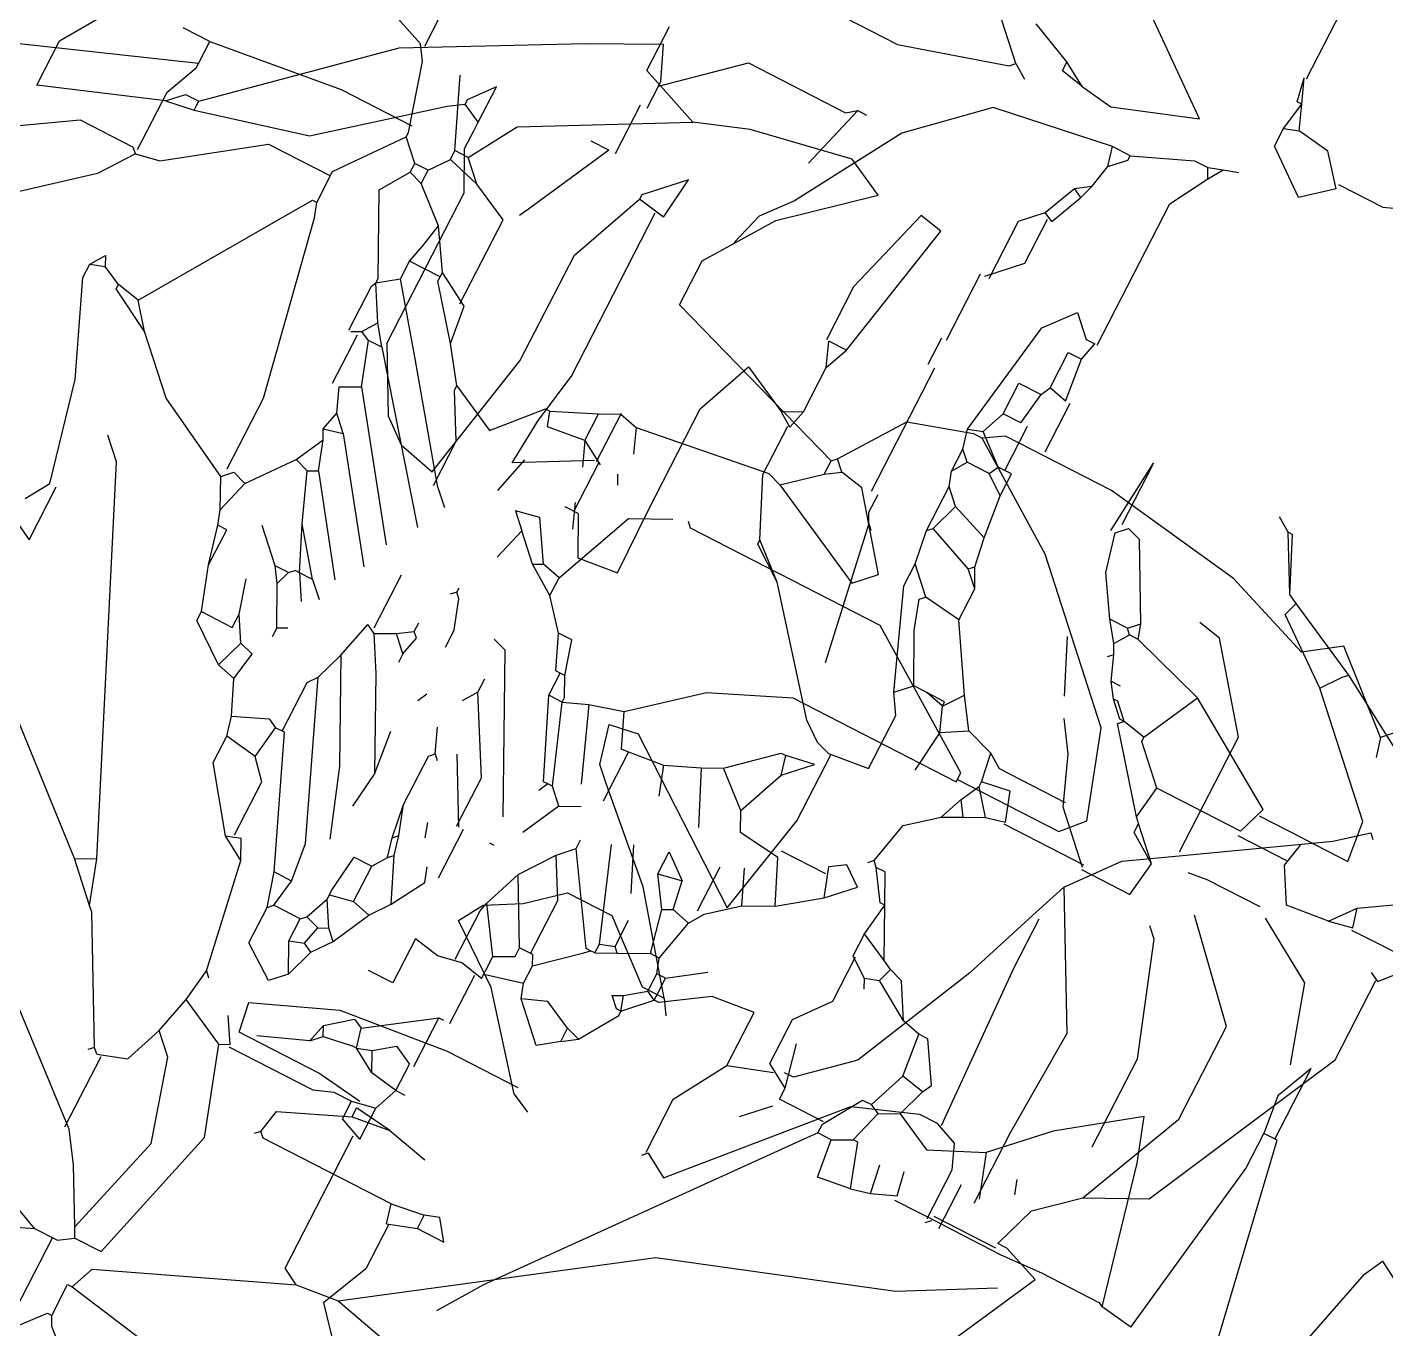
# Model space of a CAD drawing. Header units: metres. Extents: x 1769 to 3632, y 809 to 2652.
# Drawn here: x 2678.9811 to 2679.1964, y 1804.3926 to 1804.5989 of the extents above; entities that cross this region are included whole.
import ezdxf

# ---------------------------------------------------------------- set-up
doc = ezdxf.new("R2010")
doc.units = ezdxf.units.M
doc.header["$LTSCALE"] = 10
doc.layers.add('L-PLNT', color=66, linetype='Continuous')

# ---------------------------------------------------------------- blocks, each defined once
blk = doc.blocks.new('GARRA DE LEON')
at = {"layer": 'L-PLNT', "color": 65, "linetype": 'Continuous'}
for p, q in [((1272.1838, 335.0839), (1272.1838, 335.1253)), ((1272.3701, 335.0963), (1272.2832, 335.0797)), ((1272.4033, 335.0797), (1272.3701, 335.0963)), ((1272.2376, 335.0632), (1272.1838, 335.0839)), ((1272.2832, 335.0797), (1272.2376, 335.0632)), ((1272.337, 335.0218), (1272.4033, 335.0797)), ((1272.0098, 335.0176), (1272.0098, 335.059)), ((1272.1092, 334.9928), (1272.2376, 335.0632)), ((1272.0057, 335.0176), (1271.9146, 335.0528)), ((1272.014, 335.0052), (1272.0057, 335.0176)), ((1272.2976, 334.9638), (1272.337, 335.0218)), ((1272.0305, 334.9472), (1272.014, 335.0052)), ((1272.0719, 334.9514), (1272.0471, 335.0093)), ((1272.0844, 334.9514), (1272.1092, 334.9928)), ((1272.2976, 334.9224), (1272.2976, 334.9638)), ((1271.8484, 334.9389), (1271.9643, 334.9534)), ((1271.9643, 334.9534), (1272.0305, 334.9534)), ((1271.9891, 334.8892), (1272.0305, 334.9431)), ((1272.0305, 334.9431), (1272.0305, 334.9472)), ((1272.0471, 334.9265), (1272.0305, 334.9431)), ((1272.0595, 334.9265), (1272.0719, 334.9431)), ((1272.0719, 334.9431), (1272.0719, 334.9514)), ((1272.0844, 334.9514), (1272.0719, 334.9514)), ((1272.1009, 334.9348), (1272.0719, 334.9431)), ((1272.1009, 334.9348), (1272.0844, 334.9514)), ((1272.5896, 334.9493), (1272.573, 334.9389)), ((1272.689, 334.9493), (1272.5896, 334.9493)), ((1272.8132, 334.9306), (1272.689, 334.9493)), ((1271.8484, 334.9389), (1271.8235, 334.9389)), ((1271.8484, 334.9182), (1271.8484, 334.9389)), ((1272.1341, 334.9182), (1272.1009, 334.9348)), ((1272.5109, 334.9224), (1272.5648, 334.9389)), ((1272.5648, 334.9389), (1272.573, 334.9389)), ((1272.6642, 334.8768), (1272.573, 334.9389)), ((1272.0471, 334.9182), (1272.0471, 334.9265)), ((1272.0595, 334.9265), (1272.0471, 334.9265)), ((1272.0595, 334.9141), (1272.0595, 334.9265)), ((1272.4695, 334.8644), (1272.2976, 334.9224)), ((1272.4736, 334.8685), (1272.5109, 334.9224)), ((1272.8919, 334.9017), (1272.8132, 334.9306)), ((1272.9209, 334.9224), (1272.8919, 334.9017)), ((1272.983, 334.8685), (1272.9209, 334.9224)), ((1271.8484, 334.9182), (1271.7076, 334.8644)), ((1271.8359, 334.8851), (1271.8484, 334.9141)), ((1271.8484, 334.9141), (1271.8484, 334.9182)), ((1272.0305, 334.8934), (1272.0471, 334.9182)), ((1272.0595, 334.9141), (1272.0471, 334.9182)), ((1272.0885, 334.8892), (1272.0595, 334.9141)), ((1272.1341, 334.8395), (1272.1341, 334.9182)), ((1271.9891, 334.8602), (1271.9891, 334.8892)), ((1272.0637, 334.8271), (1272.0305, 334.8934)), ((1272.0844, 334.8685), (1272.0885, 334.8892)), ((1272.1092, 334.8561), (1272.0885, 334.8892)), ((1271.8359, 334.8313), (1271.8359, 334.8851)), ((1271.8566, 334.8313), (1271.9312, 334.8851)), ((1271.9312, 334.8851), (1271.9891, 334.8851)), ((1272.7718, 334.7691), (1272.6642, 334.8768)), ((1272.8256, 334.881), (1272.805, 334.8851)), ((1272.8774, 334.8147), (1272.8256, 334.881)), ((1272.9954, 334.881), (1272.983, 334.8685)), ((1272.0803, 334.852), (1272.0844, 334.8685)), ((1272.4695, 334.8644), (1272.4736, 334.8685)), ((1272.4695, 334.852), (1272.4695, 334.8644)), ((1272.4819, 334.8602), (1272.4736, 334.8685)), ((1272.983, 334.8685), (1272.9872, 334.852)), ((1271.8939, 334.7194), (1271.985, 334.8602)), ((1271.985, 334.8602), (1271.9891, 334.8602)), ((1271.9933, 334.8478), (1271.9891, 334.8602)), ((1272.0803, 334.8354), (1272.0803, 334.852)), ((1272.1092, 334.852), (1272.0803, 334.852)), ((1272.1382, 334.8395), (1272.1092, 334.8561)), ((1272.1092, 334.852), (1272.1092, 334.8561)), ((1272.1092, 334.8478), (1272.1092, 334.852)), ((1272.4405, 334.8271), (1272.4695, 334.852)), ((1272.4695, 334.852), (1272.4819, 334.8602)), ((1272.5026, 334.8561), (1272.4819, 334.8602)), ((1272.5482, 334.7981), (1272.5026, 334.8561)), ((1272.0243, 334.6946), (1271.9933, 334.8478)), ((1272.1423, 334.8064), (1272.1092, 334.8478)), ((1271.691, 334.7733), (1271.7821, 334.8313)), ((1271.7821, 334.8313), (1271.8318, 334.8313)), ((1271.8359, 334.8271), (1271.8318, 334.8313)), ((1271.8359, 334.8271), (1271.8566, 334.8313)), ((1272.0637, 334.823), (1272.0803, 334.8354)), ((1272.1217, 334.7816), (1272.0803, 334.8354)), ((1272.1423, 334.8064), (1272.1382, 334.8395)), ((1272.3121, 334.8147), (1272.4281, 334.8313)), ((1272.4281, 334.8313), (1272.4405, 334.8271)), ((1271.8359, 334.8271), (1271.8152, 334.7981)), ((1272.0616, 334.8188), (1272.0637, 334.823)), ((1272.0616, 334.7774), (1272.0616, 334.8188)), ((1272.0637, 334.823), (1272.0637, 334.8271)), ((1272.0803, 334.794), (1272.0637, 334.823)), ((1272.279, 334.8106), (1272.2956, 334.8188)), ((1272.2956, 334.8188), (1272.3121, 334.8147)), ((1272.4405, 334.8271), (1272.5316, 334.7816)), ((1272.2417, 334.794), (1272.279, 334.8106)), ((1272.279, 334.7857), (1272.279, 334.8106)), ((1272.3121, 334.8147), (1272.3204, 334.794)), ((1272.8774, 334.707), (1272.8774, 334.8147)), ((1271.8152, 334.7981), (1271.7614, 334.7526)), ((1272.1631, 334.7774), (1272.1423, 334.8064)), ((1272.5316, 334.7816), (1272.5482, 334.7981)), ((1272.0719, 334.7816), (1272.0803, 334.794)), ((1272.0927, 334.7774), (1272.0803, 334.794)), ((1272.2045, 334.7567), (1272.2376, 334.794)), ((1272.2376, 334.794), (1272.2417, 334.794)), ((1272.2459, 334.7816), (1272.2417, 334.794)), ((1272.279, 334.7857), (1272.2459, 334.7816)), ((1272.279, 334.7857), (1272.2997, 334.7733)), ((1272.279, 334.7857), (1272.2873, 334.765)), ((1272.9872, 334.7733), (1273.012, 334.794)), ((1273.012, 334.794), (1273.0162, 334.7898)), ((1272.0637, 334.7774), (1272.0719, 334.7816)), ((1272.0699, 334.7319), (1272.0699, 334.7774)), ((1272.0803, 334.7774), (1272.0719, 334.7816)), ((1272.0927, 334.7402), (1272.0803, 334.7774)), ((1272.0927, 334.7774), (1272.0803, 334.7774)), ((1272.0927, 334.7774), (1272.1879, 334.6573)), ((1272.1879, 334.6946), (1272.1217, 334.7816)), ((1272.1631, 334.7774), (1272.2045, 334.7567)), ((1272.1631, 334.7733), (1272.1631, 334.7774)), ((1272.1838, 334.736), (1272.1631, 334.7733)), ((1272.3204, 334.765), (1272.3163, 334.7733)), ((1272.8836, 334.707), (1272.9872, 334.7733)), ((1272.3908, 334.7609), (1272.3867, 334.765)), ((1272.7967, 334.6946), (1272.7718, 334.7691)), ((1272.3411, 334.7443), (1272.3743, 334.7609)), ((1272.5689, 334.7609), (1272.3908, 334.7609)), ((1272.6849, 334.6822), (1272.5689, 334.7609)), ((1271.8442, 334.7277), (1271.8525, 334.7402)), ((1271.8525, 334.7402), (1271.8566, 334.7319)), ((1272.0761, 334.7319), (1272.0927, 334.7402)), ((1272.0927, 334.7402), (1272.1713, 334.6325)), ((1272.2335, 334.7153), (1272.2417, 334.7484)), ((1272.3121, 334.6739), (1272.3411, 334.7443)), ((1271.8442, 334.7277), (1271.8566, 334.7319)), ((1271.8442, 334.7153), (1271.8442, 334.7277)), ((1271.8732, 334.7236), (1271.8566, 334.7319)), ((1272.0844, 334.7112), (1272.0761, 334.7319)), ((1272.1838, 334.6946), (1272.1838, 334.736)), ((1272.3039, 334.7153), (1272.2956, 334.736)), ((1271.8732, 334.7194), (1271.8732, 334.7236)), ((1271.8939, 334.7194), (1271.8732, 334.7236)), ((1271.9105, 334.6987), (1271.8732, 334.7194)), ((1271.9105, 334.6987), (1271.8939, 334.7194)), ((1271.8773, 334.6366), (1271.8442, 334.7153)), ((1272.0803, 334.6946), (1272.0844, 334.7112)), ((1272.0968, 334.6987), (1272.0844, 334.7112)), ((1272.2749, 334.7112), (1272.2542, 334.707)), ((1272.2542, 334.707), (1272.2666, 334.6946)), ((1272.2956, 334.678), (1272.2749, 334.7112)), ((1272.8381, 334.678), (1272.8836, 334.707)), ((1273.0741, 334.6863), (1273.099, 334.7153)), ((1271.9519, 334.6573), (1271.9105, 334.6987)), ((1272.0243, 334.6283), (1272.0243, 334.6946)), ((1272.0803, 334.6946), (1272.0968, 334.6987)), ((1272.0844, 334.6863), (1272.0803, 334.6946)), ((1272.0968, 334.6987), (1272.1631, 334.6076)), ((1272.1879, 334.6946), (1272.2003, 334.6822)), ((1272.2666, 334.6946), (1272.2583, 334.6656)), ((1272.2873, 334.6739), (1272.2666, 334.6946)), ((1272.7801, 334.676), (1272.7967, 334.6946)), ((1272.9085, 334.6967), (1272.8919, 334.6946)), ((1272.9582, 334.6967), (1272.9085, 334.6967)), ((1272.0719, 334.6615), (1272.0844, 334.6863)), ((1272.0927, 334.6615), (1272.0844, 334.6863)), ((1272.6849, 334.6739), (1272.6849, 334.6822)), ((1273.0203, 334.6573), (1272.9665, 334.6905)), ((1273.0741, 334.6863), (1273.0658, 334.6905)), ((1273.0721, 334.6118), (1273.0721, 334.6863)), ((1272.2873, 334.6739), (1272.2956, 334.678)), ((1272.3121, 334.6573), (1272.2873, 334.6739)), ((1272.3121, 334.6739), (1272.2956, 334.678)), ((1272.3121, 334.6573), (1272.3121, 334.6739)), ((1272.4654, 334.6449), (1272.5316, 334.6739)), ((1272.5316, 334.6739), (1272.6849, 334.6739)), ((1272.6849, 334.676), (1272.7801, 334.676)), ((1272.805, 334.6366), (1272.8381, 334.678)), ((1272.043, 334.6242), (1272.0719, 334.6615)), ((1272.0844, 334.6573), (1272.0719, 334.6615)), ((1272.0844, 334.6573), (1272.0927, 334.6615)), ((1272.0927, 334.6615), (1272.1465, 334.5869)), ((1272.9789, 334.5952), (1272.9126, 334.6656)), ((1272.0223, 334.6201), (1271.9519, 334.6573)), ((1272.1009, 334.6159), (1272.0844, 334.6573)), ((1272.3329, 334.6325), (1272.3121, 334.6573)), ((1273.041, 334.5911), (1273.0203, 334.6573)), ((1271.898, 334.5497), (1271.8773, 334.6366)), ((1272.4115, 334.5994), (1272.4654, 334.6449)), ((1272.7925, 334.6035), (1272.805, 334.6366)), ((1272.805, 334.6366), (1272.8629, 334.529)), ((1272.8919, 334.6325), (1272.8836, 334.6408)), ((1272.0223, 334.6201), (1272.0305, 334.6283)), ((1272.043, 334.6242), (1272.0305, 334.6283)), ((1272.2417, 334.6242), (1272.2417, 334.6283)), ((1272.3453, 334.6035), (1272.3329, 334.6325)), ((1272.3453, 334.6325), (1272.3329, 334.6325)), ((1272.3536, 334.6035), (1272.3453, 334.6325)), ((1272.5068, 334.5952), (1272.544, 334.6283)), ((1272.544, 334.6283), (1272.5482, 334.6283)), ((1272.573, 334.6325), (1272.5482, 334.6283)), ((1272.5523, 334.6118), (1272.5482, 334.6283)), ((1272.5523, 334.6118), (1272.573, 334.6325)), ((1272.925, 334.5372), (1272.8919, 334.6325)), ((1272.0347, 334.5952), (1272.0223, 334.6201)), ((1272.0347, 334.5952), (1272.043, 334.6242)), ((1272.1299, 334.5786), (1272.1009, 334.6159)), ((1272.1175, 334.5786), (1272.1009, 334.6159)), ((1272.1941, 334.5662), (1272.1941, 334.6159)), ((1272.2417, 334.6242), (1272.2376, 334.6201)), ((1272.2459, 334.6201), (1272.2417, 334.6242)), ((1272.2542, 334.5952), (1272.2459, 334.6201)), ((1272.2542, 334.5952), (1272.2459, 334.6201)), ((1271.9394, 334.5911), (1271.9229, 334.6076)), ((1272.2997, 334.5994), (1272.2873, 334.6035)), ((1272.3494, 334.6035), (1272.3453, 334.6035)), ((1272.3494, 334.5828), (1272.3494, 334.6035)), ((1272.3536, 334.6035), (1272.3494, 334.6035)), ((1272.3619, 334.5869), (1272.3536, 334.6035)), ((1272.5358, 334.5704), (1272.5523, 334.6118)), ((1272.7925, 334.6035), (1272.7677, 334.5372)), ((1272.7987, 334.5579), (1272.7987, 334.6035)), ((1272.9872, 334.4378), (1273.0721, 334.6118)), ((1272.0761, 334.2888), (1271.9394, 334.5911)), ((1272.0388, 334.5828), (1272.0347, 334.5952)), ((1272.0968, 334.5745), (1272.0719, 334.5994)), ((1272.2542, 334.5952), (1272.2542, 334.5786)), ((1272.3619, 334.4751), (1272.2997, 334.5994)), ((1272.3619, 334.5828), (1272.3825, 334.5911)), ((1272.3825, 334.5911), (1272.4115, 334.5994)), ((1272.3825, 334.5911), (1272.4074, 334.529)), ((1272.424, 334.5704), (1272.4115, 334.5994)), ((1272.4902, 334.5869), (1272.5068, 334.5952)), ((1272.5358, 334.5704), (1272.5068, 334.5952)), ((1272.9789, 334.5082), (1272.9789, 334.5952)), ((1272.0471, 334.5828), (1272.0388, 334.5828)), ((1272.0471, 334.5497), (1272.0388, 334.5828)), ((1272.0471, 334.5497), (1272.0471, 334.5828)), ((1272.2252, 334.5786), (1272.2252, 334.5869)), ((1272.3784, 334.5165), (1272.3494, 334.5828)), ((1272.3619, 334.5828), (1272.3494, 334.5828)), ((1272.3619, 334.5828), (1272.3619, 334.5869)), ((1272.3867, 334.5165), (1272.3619, 334.5828)), ((1272.4612, 334.5745), (1272.4902, 334.5869)), ((1272.4902, 334.5869), (1272.5109, 334.5414)), ((1272.1051, 334.5621), (1272.0968, 334.5745)), ((1272.1092, 334.5745), (1272.0968, 334.5745)), ((1272.1051, 334.5621), (1272.1092, 334.5745)), ((1272.1092, 334.5745), (1272.1134, 334.5786)), ((1272.1175, 334.5786), (1272.1134, 334.5786)), ((1272.1299, 334.5786), (1272.1175, 334.5786)), ((1272.1175, 334.5786), (1272.1299, 334.5579)), ((1272.1299, 334.5786), (1272.1423, 334.5662)), ((1272.1962, 334.5621), (1272.2128, 334.5704)), ((1272.2128, 334.5704), (1272.2252, 334.5786)), ((1272.2252, 334.5579), (1272.2128, 334.5704)), ((1272.2293, 334.5745), (1272.2252, 334.5786)), ((1272.2252, 334.5579), (1272.2293, 334.5745)), ((1272.2956, 334.5579), (1272.2956, 334.5704)), ((1272.424, 334.5704), (1272.4612, 334.5745)), ((1272.4302, 334.5704), (1272.4302, 334.5248)), ((1272.4612, 334.5745), (1272.4695, 334.5497)), ((1272.544, 334.5538), (1272.5358, 334.5704)), ((1272.6352, 334.5704), (1272.6227, 334.5621)), ((1272.6517, 334.5579), (1272.6352, 334.5704)), ((1272.1217, 334.529), (1272.1051, 334.5621)), ((1272.1796, 334.5331), (1272.1879, 334.5662)), ((1272.1962, 334.5621), (1272.1879, 334.5662)), ((1272.2128, 334.5331), (1272.1962, 334.5621)), ((1272.2252, 334.5579), (1272.2252, 334.5497)), ((1272.2956, 334.5579), (1272.2873, 334.5455)), ((1272.3308, 334.4958), (1272.2956, 334.5579)), ((1272.631, 334.5372), (1272.6227, 334.5621)), ((1272.631, 334.5372), (1272.6517, 334.5579)), ((1272.805, 334.413), (1272.7987, 334.5579)), ((1271.8856, 334.529), (1271.898, 334.5497)), ((1271.9042, 334.5), (1271.9042, 334.5497)), ((1272.0595, 334.5124), (1272.0471, 334.5497)), ((1272.0885, 334.5248), (1272.0803, 334.5538)), ((1272.5813, 334.5497), (1272.544, 334.5538)), ((1272.5813, 334.5559), (1272.6227, 334.5559)), ((1272.5979, 334.5124), (1272.5813, 334.5497)), ((1272.2542, 334.529), (1272.2583, 334.5372)), ((1272.5979, 334.5124), (1272.631, 334.5372)), ((1272.7677, 334.5372), (1272.718, 334.4296)), ((1272.925, 334.4544), (1272.925, 334.5372)), ((1272.1009, 334.5041), (1272.0885, 334.5248)), ((1272.0885, 334.5124), (1272.0885, 334.5248)), ((1272.1217, 334.529), (1272.1299, 334.5331)), ((1272.1217, 334.529), (1272.1217, 334.5207)), ((1272.1713, 334.5082), (1272.1796, 334.5331)), ((1272.1796, 334.5331), (1272.2211, 334.4503)), ((1272.25, 334.4586), (1272.2128, 334.5331)), ((1272.573, 334.5), (1272.5606, 334.529)), ((1272.8629, 334.529), (1272.8588, 334.4337)), ((1271.8649, 334.5207), (1271.9042, 334.5)), ((1272.0595, 334.5124), (1272.0885, 334.5124)), ((1272.0595, 334.5041), (1272.0595, 334.5124)), ((1272.2873, 334.4958), (1272.279, 334.5165)), ((1272.3825, 334.5165), (1272.3784, 334.5165)), ((1272.3825, 334.5165), (1272.3784, 334.5082)), ((1272.3867, 334.5165), (1272.3825, 334.5165)), ((1272.3991, 334.5041), (1272.3867, 334.5165)), ((1272.3991, 334.5041), (1272.4157, 334.5124)), ((1272.4985, 334.4917), (1272.4985, 334.5124)), ((1272.4985, 334.5124), (1272.5192, 334.4958)), ((1272.542, 334.4793), (1272.542, 334.5207)), ((1272.573, 334.5), (1272.5979, 334.5124)), ((1272.0927, 334.4793), (1272.0595, 334.5041)), ((1272.0927, 334.4793), (1272.1009, 334.5041)), ((1272.1134, 334.5), (1272.1009, 334.5041)), ((1272.1651, 334.5), (1272.1713, 334.5082)), ((1272.2252, 334.3799), (1272.1713, 334.5082)), ((1272.3329, 334.4503), (1272.3039, 334.5041)), ((1272.3991, 334.5041), (1272.3825, 334.471)), ((1272.4861, 334.4668), (1272.4695, 334.5041)), ((1272.9375, 334.413), (1272.9789, 334.5082)), ((1272.1092, 334.4751), (1272.1134, 334.5)), ((1272.1651, 334.4544), (1272.1651, 334.5)), ((1272.25, 334.4586), (1272.2459, 334.4958)), ((1272.2832, 334.4917), (1272.2873, 334.4958)), ((1272.2832, 334.4461), (1272.2832, 334.4917)), ((1272.2873, 334.4958), (1272.2915, 334.4917)), ((1272.3308, 334.4503), (1272.3308, 334.4958)), ((1272.4819, 334.4171), (1272.4529, 334.4958)), ((1272.4985, 334.4917), (1272.5192, 334.4958)), ((1272.515, 334.4668), (1272.4985, 334.4917)), ((1272.5234, 334.471), (1272.5192, 334.4958)), ((1272.5482, 334.4793), (1272.573, 334.5)), ((1272.1092, 334.4751), (1272.0927, 334.4793)), ((1272.4157, 334.4668), (1272.4281, 334.4793)), ((1272.4281, 334.4793), (1272.4281, 334.4875)), ((1272.4736, 334.4089), (1272.4281, 334.4793)), ((1272.5399, 334.4668), (1272.5482, 334.4793)), ((1272.1217, 334.4461), (1272.1092, 334.4751)), ((1272.395, 334.4378), (1272.4157, 334.4668)), ((1272.4343, 334.4337), (1272.4157, 334.4668)), ((1272.515, 334.4668), (1272.5234, 334.471)), ((1272.5234, 334.4296), (1272.515, 334.4668)), ((1272.5399, 334.4668), (1272.5234, 334.471)), ((1272.5316, 334.4296), (1272.5399, 334.4668)), ((1272.1217, 334.4461), (1272.1507, 334.4586)), ((1272.1507, 334.4586), (1272.1589, 334.4544)), ((1272.25, 334.4586), (1272.2459, 334.4254)), ((1272.0595, 334.2805), (1271.8566, 334.4544)), ((1272.1258, 334.4296), (1272.1217, 334.4461)), ((1272.1548, 334.4254), (1272.1589, 334.4544)), ((1272.1672, 334.4544), (1272.1589, 334.4544)), ((1272.2128, 334.3467), (1272.1672, 334.4544)), ((1272.2211, 334.4503), (1272.2417, 334.3923)), ((1272.2873, 334.4171), (1272.2832, 334.4461)), ((1272.2915, 334.4213), (1272.2832, 334.4461)), ((1272.337, 334.4503), (1272.337, 334.4047)), ((1272.366, 334.4503), (1272.3619, 334.4503)), ((1272.4944, 334.4213), (1272.4944, 334.4461)), ((1272.3121, 334.4296), (1272.308, 334.442)), ((1272.3825, 334.4047), (1272.395, 334.4378)), ((1272.424, 334.384), (1272.395, 334.4378)), ((1272.4343, 334.384), (1272.4343, 334.4337)), ((1272.544, 334.4171), (1272.573, 334.4378)), ((1272.8588, 334.4337), (1272.8588, 334.3674)), ((1272.9375, 334.413), (1272.9872, 334.4378)), ((1272.1258, 334.4047), (1272.1258, 334.4296)), ((1272.1548, 334.4254), (1272.1258, 334.4296)), ((1272.1693, 334.4089), (1272.1548, 334.4254)), ((1272.2873, 334.4171), (1272.2915, 334.4213)), ((1272.2956, 334.4047), (1272.2915, 334.4213)), ((1272.4819, 334.4171), (1272.4944, 334.4213)), ((1272.4985, 334.4171), (1272.4944, 334.4213)), ((1272.4985, 334.4171), (1272.5234, 334.4296)), ((1272.5316, 334.4296), (1272.5234, 334.4296)), ((1272.5358, 334.4171), (1272.5316, 334.4296)), ((1272.5855, 334.4213), (1272.5482, 334.3964)), ((1272.6227, 334.4254), (1272.5855, 334.4213)), ((1272.6227, 334.3757), (1272.6227, 334.4254)), ((1272.718, 334.4296), (1272.6766, 334.3923)), ((1272.2915, 334.4006), (1272.2873, 334.4171)), ((1272.4819, 334.4089), (1272.4985, 334.4171)), ((1272.4819, 334.4089), (1272.4819, 334.4171)), ((1272.5358, 334.4006), (1272.5358, 334.4171)), ((1272.544, 334.4171), (1272.5358, 334.4171)), ((1272.544, 334.4006), (1272.544, 334.4171)), ((1272.7304, 334.3923), (1272.7842, 334.413)), ((1272.7842, 334.413), (1272.8008, 334.413)), ((1272.8215, 334.4047), (1272.8008, 334.413)), ((1272.9043, 334.384), (1272.9375, 334.413)), ((1272.1631, 334.355), (1272.1258, 334.4047)), ((1272.1693, 334.3592), (1272.1693, 334.4089)), ((1272.2832, 334.3882), (1272.2915, 334.4006)), ((1272.2915, 334.4006), (1272.2956, 334.4047)), ((1272.3121, 334.3674), (1272.2956, 334.4047)), ((1272.3287, 334.3964), (1272.3246, 334.4089)), ((1272.3805, 334.3964), (1272.3825, 334.4047)), ((1272.4074, 334.3674), (1272.3825, 334.4047)), ((1272.4405, 334.3757), (1272.4736, 334.4047)), ((1272.4736, 334.4047), (1272.4778, 334.4089)), ((1272.4778, 334.4089), (1272.4736, 334.4089)), ((1272.4819, 334.4089), (1272.4778, 334.4089)), ((1272.5192, 334.3882), (1272.5358, 334.4006)), ((1272.544, 334.3964), (1272.5358, 334.4006)), ((1272.544, 334.3964), (1272.544, 334.4006)), ((1272.8298, 334.384), (1272.8215, 334.4047)), ((1272.2625, 334.355), (1272.2666, 334.3882)), ((1272.2666, 334.3882), (1272.2832, 334.3882)), ((1272.2832, 334.355), (1272.2832, 334.3882)), ((1272.3121, 334.3674), (1272.3287, 334.3964)), ((1272.3805, 334.3509), (1272.3805, 334.3964)), ((1272.5109, 334.384), (1272.5192, 334.3882)), ((1272.5234, 334.3757), (1272.5192, 334.3882)), ((1272.5234, 334.3757), (1272.544, 334.3964)), ((1272.5482, 334.3964), (1272.544, 334.3964)), ((1272.6186, 334.2681), (1272.7304, 334.3923)), ((1272.6227, 334.3757), (1272.66, 334.3882)), ((1272.6766, 334.3923), (1272.6683, 334.3923)), ((1272.2293, 334.3467), (1272.2252, 334.3799)), ((1272.4074, 334.3674), (1272.424, 334.3757)), ((1272.424, 334.3757), (1272.424, 334.384)), ((1272.4364, 334.384), (1272.424, 334.384)), ((1272.4405, 334.3757), (1272.4364, 334.384)), ((1272.4405, 334.3592), (1272.4405, 334.3757)), ((1272.5192, 334.3757), (1272.5109, 334.384)), ((1272.5234, 334.3757), (1272.5192, 334.3757)), ((1272.5234, 334.3716), (1272.5234, 334.3757)), ((1272.5958, 334.3302), (1272.6227, 334.3757)), ((1272.8298, 334.3385), (1272.8298, 334.384)), ((1272.8919, 334.3467), (1272.9043, 334.384)), ((1272.2997, 334.3509), (1272.3121, 334.3674)), ((1272.4074, 334.355), (1272.4074, 334.3674)), ((1272.5026, 334.3385), (1272.5234, 334.3716)), ((1272.1631, 334.355), (1272.1755, 334.3592)), ((1272.1838, 334.3426), (1272.1631, 334.355)), ((1272.1838, 334.3426), (1272.1755, 334.3592)), ((1272.2625, 334.3509), (1272.2832, 334.355)), ((1272.2625, 334.3509), (1272.2625, 334.355)), ((1272.2997, 334.3509), (1272.2832, 334.355)), ((1272.4074, 334.3509), (1272.4405, 334.3592)), ((1272.4074, 334.3509), (1272.4074, 334.355)), ((1272.4447, 334.3467), (1272.4405, 334.3592)), ((1272.4654, 334.355), (1272.4447, 334.3467)), ((1272.4902, 334.3426), (1272.4654, 334.355)), ((1272.6517, 334.3426), (1272.6724, 334.3633)), ((1272.2003, 334.2474), (1272.1838, 334.3426)), ((1272.2211, 334.3177), (1272.2128, 334.3467)), ((1272.2293, 334.3467), (1272.2128, 334.3467)), ((1272.2252, 334.3219), (1272.2293, 334.3467)), ((1272.2542, 334.326), (1272.2625, 334.3467)), ((1272.2625, 334.3467), (1272.2625, 334.3509)), ((1272.2749, 334.326), (1272.2625, 334.3467)), ((1272.2832, 334.3177), (1272.2997, 334.3509)), ((1272.366, 334.3467), (1272.3432, 334.3509)), ((1272.3432, 334.3509), (1272.3432, 334.3095)), ((1272.3867, 334.3509), (1272.366, 334.3467)), ((1272.4074, 334.3467), (1272.3867, 334.3509)), ((1272.4012, 334.3012), (1272.4012, 334.3467)), ((1272.4074, 334.3467), (1272.4074, 334.3509)), ((1272.4736, 334.3177), (1272.4447, 334.3467)), ((1272.4902, 334.3302), (1272.4902, 334.3426)), ((1272.5026, 334.3385), (1272.4902, 334.3426)), ((1272.834, 334.3426), (1272.8919, 334.3426)), ((1272.9002, 334.3467), (1272.8919, 334.3467)), ((1272.9333, 334.3343), (1272.9002, 334.3467)), ((1272.4902, 334.3302), (1272.5026, 334.3385)), ((1272.834, 334.3385), (1272.8298, 334.3343)), ((1272.8961, 334.2598), (1272.9333, 334.3343)), ((1272.2211, 334.3177), (1272.2252, 334.3219)), ((1272.25, 334.3219), (1272.2252, 334.3219)), ((1272.25, 334.3219), (1272.2542, 334.326)), ((1272.25, 334.3012), (1272.25, 334.3219)), ((1272.2666, 334.3219), (1272.2542, 334.326)), ((1272.2625, 334.3053), (1272.2666, 334.3219)), ((1272.2666, 334.3219), (1272.2749, 334.326)), ((1272.2832, 334.3177), (1272.2749, 334.326)), ((1272.4902, 334.3302), (1272.4736, 334.3177)), ((1272.5958, 334.2805), (1272.5958, 334.3302)), ((1272.2211, 334.2846), (1272.2211, 334.3177)), ((1272.2707, 334.3012), (1272.2832, 334.3177)), ((1272.3432, 334.3095), (1272.3204, 334.3095)), ((1272.834, 334.2722), (1272.9085, 334.3136)), ((1272.25, 334.3012), (1272.2625, 334.3053)), ((1272.2625, 334.2763), (1272.25, 334.3012)), ((1272.2707, 334.3012), (1272.2625, 334.3053)), ((1272.2625, 334.2763), (1272.2707, 334.3012)), ((1272.337, 334.2639), (1272.3908, 334.3012)), ((1272.3908, 334.2556), (1272.3908, 334.3012)), ((1272.3908, 334.3012), (1272.395, 334.3012)), ((1272.0595, 334.2805), (1272.0761, 334.2888)), ((1272.0885, 334.2515), (1272.0761, 334.2888)), ((1272.0885, 334.2515), (1272.0595, 334.2805)), ((1272.25, 334.2639), (1272.2211, 334.2846)), ((1272.2625, 334.2763), (1272.25, 334.2639)), ((1272.5979, 334.2805), (1272.5938, 334.2763)), ((1272.5979, 334.2805), (1272.6186, 334.2681)), ((1272.308, 334.2515), (1272.3287, 334.2681)), ((1272.3287, 334.2681), (1272.337, 334.2639)), ((1272.3411, 334.2474), (1272.337, 334.2639)), ((1272.3536, 334.2515), (1272.3701, 334.2639)), ((1272.3701, 334.2639), (1272.3867, 334.2556)), ((1272.6434, 334.2059), (1272.834, 334.2722)), ((1272.0927, 334.2474), (1272.0885, 334.2515)), ((1272.3039, 334.2349), (1272.308, 334.2515)), ((1272.3121, 334.2432), (1272.308, 334.2515)), ((1272.3411, 334.2474), (1272.3536, 334.2515)), ((1272.3619, 334.2349), (1272.3536, 334.2515)), ((1272.3867, 334.2308), (1272.3867, 334.2556)), ((1272.1465, 334.148), (1272.0927, 334.2474)), ((1272.1962, 334.2184), (1272.2003, 334.2474)), ((1272.2003, 334.2474), (1272.2045, 334.2432)), ((1272.3039, 334.2349), (1272.3121, 334.2432)), ((1272.3121, 334.2432), (1272.337, 334.2474)), ((1272.3411, 334.2474), (1272.337, 334.2474)), ((1272.3619, 334.2349), (1272.3411, 334.2474)), ((1272.3039, 334.2349), (1272.2625, 334.2184)), ((1272.3867, 334.2308), (1272.3619, 334.2349)), ((1272.3784, 334.2101), (1272.3867, 334.2308)), ((1272.3867, 334.2308), (1272.395, 334.2308)), ((1272.1879, 334.1852), (1272.1962, 334.2184)), ((1272.2376, 334.1977), (1272.1962, 334.2184)), ((1272.2459, 334.2018), (1272.2335, 334.2225)), ((1270.7613, 334.1397), (1270.7613, 334.2142)), ((1272.3246, 334.1997), (1272.3411, 334.2059)), ((1272.3411, 334.2059), (1272.3577, 334.2059)), ((1272.3577, 334.2059), (1272.3784, 334.2101)), ((1272.3577, 334.1894), (1272.3577, 334.2059)), ((1272.3784, 334.1811), (1272.3784, 334.2101)), ((1272.424, 334.0527), (1272.6434, 334.2059)), ((1272.2376, 334.1977), (1272.2459, 334.2018)), ((1272.2625, 334.1231), (1272.2376, 334.1977)), ((1272.2459, 334.1997), (1272.3246, 334.1997)), ((1272.1755, 334.1521), (1272.1879, 334.1852)), ((1272.2045, 334.1687), (1272.1879, 334.1852)), ((1272.3784, 334.1811), (1272.3577, 334.1894)), ((1272.3722, 334.0569), (1272.3722, 334.1811)), ((1272.1589, 334.0776), (1272.0513, 334.1687)), ((1272.2252, 334.0983), (1272.2045, 334.1687)), ((1272.1507, 334.1438), (1272.1755, 334.1521)), ((1270.7675, 334.119), (1270.7592, 334.1397)), ((1270.7633, 334.119), (1270.7592, 334.1397)), ((1272.1465, 334.148), (1272.1423, 334.1438)), ((1272.1507, 334.1438), (1272.1465, 334.148)), ((1272.1548, 334.0776), (1272.1548, 334.1438)), ((1270.5397, 334.0403), (1270.4528, 334.1273)), ((1270.6971, 334.0693), (1270.6225, 334.1273)), ((1270.7633, 334.0941), (1270.7675, 334.119)), ((1270.7675, 334.119), (1270.7633, 334.119)), ((1270.7758, 334.0983), (1270.7675, 334.119)), ((1270.8669, 334.0734), (1270.9787, 334.119)), ((1272.2293, 333.9989), (1272.2625, 334.1231)), ((1270.7633, 334.0941), (1270.7758, 334.0983)), ((1270.7633, 334.0776), (1270.7633, 334.0941)), ((1270.8047, 334.0941), (1270.7758, 334.0983)), ((1270.8255, 334.0693), (1270.8047, 334.0941)), ((1272.2003, 334.0072), (1272.2252, 334.0983)), ((1270.577, 334.061), (1270.5397, 334.0776)), ((1270.8006, 334.0486), (1270.7633, 334.0776)), ((1270.8255, 334.0734), (1270.8669, 334.0734)), ((1272.1755, 334.0527), (1272.1589, 334.0776)), ((1270.5977, 334.0486), (1270.577, 334.061)), ((1270.577, 334.0527), (1270.577, 334.061)), ((1270.6267, 334.0444), (1270.6971, 334.0693)), ((1270.8255, 334.0693), (1270.8006, 334.0486)), ((1270.5977, 334.0486), (1270.577, 334.0527)), ((1270.5977, 334.0486), (1270.6267, 334.0444)), ((1272.2003, 334.0072), (1272.1755, 334.0527)), ((1272.2293, 333.9823), (1272.3867, 334.0486)), ((1272.3867, 334.0486), (1272.3722, 334.0569)), ((1272.3867, 334.0486), (1272.424, 334.0527)), ((1272.424, 334.0527), (1272.4944, 334.0361)), ((1270.4445, 334.0092), (1270.5356, 334.0361)), ((1270.5356, 334.0361), (1270.5397, 334.0403)), ((1270.5397, 334.0403), (1270.5522, 334.032)), ((1270.6598, 334.0154), (1270.7095, 334.0361)), ((1270.7095, 334.0361), (1270.7219, 334.0361)), ((1270.7219, 334.0361), (1270.7343, 334.0403)), ((1270.7261, 334.0279), (1270.7219, 334.0361)), ((1270.7261, 334.0279), (1270.7343, 334.0403)), ((1270.7343, 334.0403), (1270.7468, 334.0444)), ((1270.7075, 333.9947), (1270.7261, 334.0279)), ((1270.6432, 334.0154), (1270.5397, 333.9989)), ((1270.6474, 333.9989), (1270.6432, 334.0154)), ((1270.6598, 334.0154), (1270.6432, 334.0154)), ((1270.6598, 334.0113), (1270.6598, 334.0154)), ((1272.1713, 333.9906), (1272.1134, 334.0154)), ((1270.3824, 334.0092), (1270.4445, 334.0092)), ((1270.6474, 333.9989), (1270.6598, 334.0113)), ((1272.2045, 333.9989), (1272.2003, 334.0072)), ((1270.5397, 333.9989), (1270.4818, 333.945)), ((1270.6432, 333.9782), (1270.6474, 333.9989)), ((1270.7075, 333.8622), (1270.7075, 333.9947)), ((1272.1713, 333.9906), (1272.1423, 333.9782)), ((1272.1921, 333.9906), (1272.1713, 333.9906)), ((1272.1879, 333.9119), (1272.1879, 333.9906)), ((1272.1921, 333.9906), (1272.2045, 333.9989)), ((1272.2045, 333.9989), (1272.2293, 333.9989)), ((1272.2211, 333.9616), (1272.2293, 333.9823)), ((1270.6184, 333.9409), (1270.6308, 333.9699)), ((1270.6308, 333.9699), (1270.6432, 333.9782)), ((1270.6391, 333.9657), (1270.6308, 333.9699)), ((1270.6391, 333.9657), (1270.6432, 333.9782)), ((1270.6267, 333.9368), (1270.6391, 333.9657)), ((1272.2169, 333.9326), (1272.2169, 333.9616)), ((1272.2169, 333.9616), (1272.2211, 333.9616)), ((1272.2211, 333.9616), (1272.4322, 333.9243)), ((1270.4403, 333.945), (1270.4238, 333.8871)), ((1270.4818, 333.945), (1270.4279, 333.8539)), ((1270.432, 333.9388), (1270.4403, 333.945)), ((1270.4403, 333.945), (1270.4486, 333.945)), ((1270.283, 333.8871), (1270.341, 333.9388)), ((1270.341, 333.9388), (1270.432, 333.9388)), ((1270.6018, 333.9243), (1270.6184, 333.9409)), ((1270.6267, 333.9368), (1270.6184, 333.9409)), ((1270.6225, 333.8953), (1270.6225, 333.9368)), ((1270.6018, 333.8705), (1270.6018, 333.9243)), ((1272.1921, 333.9078), (1272.2128, 333.9326)), ((1272.2128, 333.9326), (1272.2169, 333.9326)), ((1272.2211, 333.9243), (1272.2169, 333.9326)), ((1272.4115, 333.7587), (1272.2211, 333.9243)), ((1270.2126, 333.8912), (1270.2705, 333.9202)), ((1270.2705, 333.9202), (1270.283, 333.8912)), ((1270.0759, 333.8167), (1270.2126, 333.8912)), ((1270.283, 333.8871), (1270.283, 333.8912)), ((1270.5273, 333.8912), (1270.5045, 333.8125)), ((1270.548, 333.8871), (1270.5273, 333.8912)), ((1270.5977, 333.8705), (1270.6225, 333.8953)), ((1270.283, 333.8664), (1270.283, 333.8871)), ((1270.283, 333.8664), (1270.283, 333.8871)), ((1270.5232, 333.7628), (1270.548, 333.8871)), ((1270.6598, 333.8539), (1270.6805, 333.8788)), ((1270.6805, 333.8788), (1270.6971, 333.8622)), ((1270.2768, 333.8208), (1270.2768, 333.8664)), ((1270.5936, 333.8084), (1270.5936, 333.8705)), ((1270.6971, 333.8622), (1270.7053, 333.8622)), ((1270.7012, 333.8457), (1270.7053, 333.8622)), ((1270.4279, 333.8539), (1270.4072, 333.8291)), ((1270.6432, 333.7504), (1270.6598, 333.8539)), ((1270.6888, 333.8125), (1270.6888, 333.8457)), ((1270.6888, 333.8457), (1270.7012, 333.8457)), ((1270.7053, 333.8084), (1270.7012, 333.8457)), ((1270.1629, 333.8249), (1270.1463, 333.8042)), ((1270.1629, 333.7918), (1270.1629, 333.8249)), ((1270.2705, 333.8208), (1270.2333, 333.7463)), ((1270.2705, 333.8208), (1270.254, 333.8208)), ((1270.341, 333.8291), (1270.312, 333.8001)), ((1270.3368, 333.7918), (1270.341, 333.8291)), ((1270.4072, 333.8291), (1270.3989, 333.8001)), ((1269.9475, 333.7007), (1270.0759, 333.8167)), ((1270.5045, 333.8125), (1270.5045, 333.7628)), ((1270.6847, 333.8042), (1270.6888, 333.8125)), ((1270.7053, 333.8084), (1270.6888, 333.8125)), ((1270.1339, 333.7918), (1270.1463, 333.8001)), ((1270.1463, 333.8042), (1270.1463, 333.8001)), ((1270.1629, 333.7918), (1270.1463, 333.8001)), ((1270.312, 333.8001), (1270.312, 333.796)), ((1270.5894, 333.7835), (1270.5894, 333.8084)), ((1270.5894, 333.7835), (1270.5894, 333.8084)), ((1270.6639, 333.7753), (1270.6639, 333.8042)), ((1270.6639, 333.8042), (1270.6847, 333.8042)), ((1270.6805, 333.7753), (1270.6847, 333.8042)), ((1270.7095, 333.8084), (1270.7095, 333.7628)), ((1270.9207, 333.796), (1270.9083, 333.8042)), ((1270.0428, 333.7173), (1270.1339, 333.7918)), ((1270.1629, 333.7835), (1270.1629, 333.7918)), ((1270.285, 333.7297), (1270.312, 333.796)), ((1270.3368, 333.7918), (1270.312, 333.796)), ((1270.329, 333.6386), (1270.329, 333.7918)), ((1270.7882, 333.7297), (1270.7944, 333.796)), ((1270.7944, 333.796), (1270.7944, 333.738)), ((1270.9456, 333.7504), (1270.9207, 333.796)), ((1270.9249, 333.796), (1270.9207, 333.796)), ((1270.9456, 333.7504), (1270.9249, 333.796)), ((1270.1629, 333.767), (1270.1629, 333.7835)), ((1270.1629, 333.767), (1270.1629, 333.7835)), ((1270.5956, 333.6676), (1270.5956, 333.7835)), ((1270.6557, 333.7545), (1270.6639, 333.7753)), ((1270.6805, 333.7753), (1270.6639, 333.7753)), ((1270.6867, 333.7338), (1270.6867, 333.7753)), ((1269.8212, 333.6924), (1269.8689, 333.767)), ((1270.1794, 333.7338), (1270.1629, 333.767)), ((1270.5149, 333.7421), (1270.5066, 333.7628)), ((1270.5232, 333.7628), (1270.5066, 333.7628)), ((1270.5149, 333.7421), (1270.5232, 333.7628)), ((1270.6432, 333.7504), (1270.6557, 333.7545)), ((1270.6805, 333.7338), (1270.6557, 333.7545)), ((1270.2333, 333.7463), (1270.2291, 333.738)), ((1270.5149, 333.7007), (1270.5149, 333.7421)), ((1270.6474, 333.7338), (1270.6432, 333.7504)), ((1270.9538, 333.7463), (1270.9456, 333.7504)), ((1270.9497, 333.7338), (1270.9538, 333.7463)), ((1271.0201, 333.7131), (1270.9538, 333.7463)), ((1270.1794, 333.593), (1270.1794, 333.7338)), ((1270.285, 333.6303), (1270.285, 333.7297)), ((1270.6474, 333.7131), (1270.6474, 333.7338)), ((1270.6557, 333.7256), (1270.6474, 333.7338)), ((1270.6764, 333.7256), (1270.6805, 333.7338)), ((1270.6929, 333.7338), (1270.6805, 333.7338)), ((1270.6929, 333.7131), (1270.6929, 333.7338)), ((1270.7923, 333.7297), (1270.8006, 333.738)), ((1270.8006, 333.6966), (1270.7923, 333.7297)), ((1270.813, 333.7338), (1270.8006, 333.738)), ((1270.8462, 333.6717), (1270.813, 333.7338)), ((1271.0035, 333.6924), (1270.9497, 333.7338)), ((1270.6474, 333.7131), (1270.6557, 333.7256)), ((1270.6764, 333.7256), (1270.6557, 333.7256)), ((1270.6929, 333.7131), (1270.6764, 333.7256)), ((1269.9475, 333.6924), (1270.0428, 333.7173)), ((1270.4372, 333.6634), (1270.4569, 333.7131)), ((1270.4569, 333.7131), (1270.4983, 333.6924)), ((1270.6515, 333.7007), (1270.6474, 333.7131)), ((1270.6971, 333.6759), (1270.6929, 333.7131)), ((1271.0035, 333.6924), (1271.0159, 333.709)), ((1271.0159, 333.709), (1271.0201, 333.7131)), ((1271.1526, 333.6345), (1271.0201, 333.7131)), ((1269.9227, 333.6883), (1269.9351, 333.7007)), ((1269.9351, 333.7007), (1269.9475, 333.7007)), ((1269.9475, 333.6966), (1269.9475, 333.7007)), ((1269.9475, 333.6924), (1269.9475, 333.6966)), ((1270.4983, 333.6924), (1270.5149, 333.7007)), ((1270.5107, 333.6841), (1270.5149, 333.7007)), ((1270.6515, 333.6593), (1270.6515, 333.7007)), ((1270.6639, 333.6883), (1270.6515, 333.7007)), ((1270.8213, 333.6634), (1270.8006, 333.6966)), ((1269.8212, 333.651), (1269.8212, 333.6924)), ((1269.9227, 333.6883), (1269.8212, 333.651)), ((1269.9227, 333.6883), (1269.9475, 333.6924)), ((1270.5107, 333.6841), (1270.4983, 333.6924)), ((1270.5087, 333.6386), (1270.5087, 333.6841)), ((1270.6557, 333.6634), (1270.6639, 333.6883)), ((1270.6971, 333.6759), (1270.6639, 333.6883)), ((1271.0864, 333.6096), (1271.0035, 333.6924)), ((1270.7012, 333.651), (1270.6971, 333.6759)), ((1270.4372, 333.5682), (1270.4372, 333.6634)), ((1270.6018, 333.651), (1270.6018, 333.6676)), ((1270.6018, 333.651), (1270.6018, 333.6676)), ((1270.6515, 333.6593), (1270.6557, 333.6634)), ((1270.6971, 333.6469), (1270.6557, 333.6634)), ((1270.8337, 333.6469), (1270.8213, 333.6634)), ((1270.8379, 333.6634), (1270.8213, 333.6634)), ((1270.8379, 333.6634), (1270.8462, 333.6717)), ((1270.842, 333.6593), (1270.8379, 333.6634)), ((1270.8503, 333.6593), (1270.8462, 333.6717)), ((1270.606, 333.6427), (1270.6018, 333.651)), ((1270.6557, 333.6303), (1270.6515, 333.6593)), ((1270.6971, 333.6469), (1270.7012, 333.651)), ((1270.7095, 333.6345), (1270.7012, 333.651)), ((1270.8337, 333.6469), (1270.842, 333.6593)), ((1270.8503, 333.6593), (1270.842, 333.6593)), ((1270.9166, 333.6386), (1270.8503, 333.6593)), ((1270.3213, 333.593), (1270.329, 333.6386)), ((1270.5314, 333.5889), (1270.5087, 333.6386)), ((1270.606, 333.6427), (1270.6267, 333.5226)), ((1270.606, 333.6427), (1270.6101, 333.6386)), ((1270.7095, 333.6345), (1270.6971, 333.6469)), ((1270.8379, 333.6386), (1270.8337, 333.6469)), ((1270.8379, 333.6386), (1270.8337, 333.6345)), ((1270.8462, 333.6179), (1270.8379, 333.6386)), ((1270.8917, 333.5889), (1270.9166, 333.6386)), ((1271.0077, 333.5806), (1270.9166, 333.6386)), ((1270.2622, 333.5144), (1270.285, 333.6303)), ((1270.3803, 333.5848), (1270.3803, 333.6303)), ((1270.6557, 333.6096), (1270.6557, 333.6303)), ((1270.6764, 333.6096), (1270.6557, 333.6303)), ((1270.7095, 333.6055), (1270.7095, 333.6345)), ((1270.8172, 333.5889), (1270.7965, 333.6345)), ((1271.1153, 333.5433), (1271.2603, 333.6345)), ((1270.8545, 333.6055), (1270.8462, 333.6179)), ((1270.8462, 333.6179), (1270.8545, 333.6179)), ((1270.6888, 333.5268), (1270.6557, 333.6096)), ((1270.6722, 333.6055), (1270.6764, 333.6096)), ((1270.6805, 333.5806), (1270.6722, 333.6055)), ((1270.7095, 333.6055), (1270.6764, 333.6096)), ((1270.7426, 333.5516), (1270.7095, 333.6055)), ((1270.8586, 333.6055), (1270.8545, 333.6055)), ((1270.8669, 333.593), (1270.8545, 333.6055)), ((1270.871, 333.593), (1270.8586, 333.6055)), ((1271.0905, 333.5744), (1271.0864, 333.6096)), ((1270.2084, 333.5392), (1270.1794, 333.593)), ((1270.3182, 333.5516), (1270.3213, 333.593)), ((1270.3782, 333.5848), (1270.3182, 333.5516)), ((1270.3824, 333.5392), (1270.3824, 333.5848)), ((1270.5604, 333.5641), (1270.5314, 333.5889)), ((1270.5314, 333.5848), (1270.5314, 333.5889)), ((1270.5604, 333.5641), (1270.5314, 333.5848)), ((1270.8669, 333.5889), (1270.871, 333.593)), ((1270.871, 333.593), (1270.8669, 333.593)), ((1270.9166, 333.5268), (1270.8669, 333.5889)), ((1270.8917, 333.5889), (1270.871, 333.593)), ((1270.8917, 333.5848), (1270.8917, 333.5889)), ((1270.9207, 333.5558), (1270.8917, 333.5848)), ((1270.7012, 333.5392), (1270.6805, 333.5806)), ((1270.842, 333.5475), (1270.8255, 333.5723)), ((1270.9994, 333.5558), (1271.0077, 333.5806)), ((1271.0491, 333.5744), (1271.0077, 333.5744)), ((1271.0491, 333.5744), (1271.0905, 333.5744)), ((1270.4383, 333.5102), (1270.4372, 333.5682)), ((1270.635, 333.4729), (1270.5604, 333.5641)), ((1271.0449, 333.5475), (1271.0491, 333.5682)), ((1270.7302, 333.5351), (1270.7426, 333.5516)), ((1270.7592, 333.5268), (1270.7426, 333.5516)), ((1270.9166, 333.5268), (1270.9207, 333.5558)), ((1270.9994, 333.5558), (1270.9207, 333.5558)), ((1271.0449, 333.5516), (1270.9994, 333.5516)), ((1270.2291, 333.5226), (1270.2084, 333.5392)), ((1270.2291, 333.5226), (1270.2084, 333.5392)), ((1270.3865, 333.5392), (1270.3741, 333.5392)), ((1270.3865, 333.5392), (1270.403, 333.5061)), ((1270.6888, 333.5268), (1270.7012, 333.5392)), ((1270.7136, 333.5392), (1270.7012, 333.5392)), ((1270.7302, 333.5351), (1270.7136, 333.5392)), ((1270.7302, 333.5392), (1270.7136, 333.5392)), ((1270.7302, 333.5351), (1270.7302, 333.5392)), ((1270.8586, 333.5061), (1270.842, 333.5475)), ((1271.0615, 333.5185), (1271.0449, 333.5475)), ((1271.0988, 333.5226), (1271.1153, 333.5433)), ((1271.1195, 333.5268), (1271.1153, 333.5433)), ((1270.6992, 333.5102), (1270.6888, 333.5268)), ((1270.7385, 333.5144), (1270.7302, 333.5351)), ((1270.7385, 333.5144), (1270.7592, 333.5268)), ((1270.7841, 333.5185), (1270.7592, 333.5268)), ((1270.9207, 333.5226), (1270.9166, 333.5268)), ((1271.0988, 333.5226), (1271.1195, 333.5268)), ((1271.1195, 333.5247), (1271.2727, 333.5257)), ((1270.2291, 333.5226), (1270.2622, 333.5144)), ((1270.7385, 333.5144), (1270.7343, 333.4771)), ((1270.7882, 333.4937), (1270.7841, 333.5185)), ((1270.7965, 333.5102), (1270.7841, 333.5185)), ((1270.9207, 333.5144), (1270.9207, 333.5226)), ((1270.9456, 333.4978), (1270.9207, 333.5226)), ((1270.9456, 333.4978), (1270.9207, 333.5144)), ((1271.0988, 333.5226), (1271.0615, 333.5185)), ((1270.403, 333.5061), (1270.4383, 333.5102)), ((1270.6992, 333.4605), (1270.6992, 333.5102)), ((1270.8586, 333.5102), (1270.7965, 333.5102)), ((1270.8959, 333.4688), (1270.8586, 333.5061)), ((1270.813, 333.4978), (1270.7882, 333.4937)), ((1270.7882, 333.4895), (1270.7882, 333.4937)), ((1270.8213, 333.4729), (1270.813, 333.4978)), ((1270.9414, 333.4667), (1270.9456, 333.4978)), ((1270.7799, 333.4729), (1270.7882, 333.4895)), ((1270.8047, 333.4688), (1270.7882, 333.4895)), ((1270.6515, 333.4605), (1270.635, 333.4729)), ((1270.6515, 333.4605), (1270.635, 333.4729)), ((1270.7716, 333.4522), (1270.7799, 333.4729)), ((1270.7882, 333.4605), (1270.7799, 333.4729)), ((1270.7882, 333.4605), (1270.8047, 333.4688)), ((1270.8047, 333.4688), (1270.8213, 333.4729)), ((1270.8959, 333.4709), (1270.8213, 333.4709)), ((1270.6639, 333.4564), (1270.6515, 333.4605)), ((1270.6639, 333.4564), (1270.6992, 333.4605)), ((1270.7716, 333.4522), (1270.7882, 333.4605)), ((1270.8959, 333.4667), (1270.9414, 333.4667)), ((1270.666, 333.3943), (1270.666, 333.4564)), ((1270.7468, 333.4315), (1270.7716, 333.4522)), ((1270.7385, 333.3943), (1270.7468, 333.4315)), ((1271.1423, 333.4067), (1271.1278, 333.3736)), ((1271.1423, 333.3404), (1271.1423, 333.4067)), ((1270.49, 333.3943), (1270.5149, 333.3984)), ((1270.4983, 333.3611), (1270.49, 333.3943)), ((1270.5149, 333.3984), (1270.6474, 333.3032)), ((1270.6474, 333.3032), (1270.666, 333.3943)), ((1270.7385, 333.3943), (1270.7343, 333.3901)), ((1270.7426, 333.3901), (1270.7385, 333.3943)), ((1270.7509, 333.3901), (1270.7426, 333.3901)), ((1270.7592, 333.3653), (1270.7426, 333.3901)), ((1270.7633, 333.3653), (1270.7509, 333.3901)), ((1271.1278, 333.3736), (1271.1319, 333.3404)), ((1270.5107, 333.3487), (1270.4983, 333.3611)), ((1270.5107, 333.3487), (1270.4983, 333.3611)), ((1270.7592, 333.3363), (1270.7633, 333.3653)), ((1270.7633, 333.3653), (1270.7592, 333.3653)), ((1270.7841, 333.3239), (1270.7633, 333.3653)), ((1270.577, 333.2866), (1270.5107, 333.3487)), ((1270.7592, 333.3156), (1270.7592, 333.3363)), ((1270.7841, 333.3239), (1270.7592, 333.3363)), ((1271.1319, 333.3073), (1271.1319, 333.3404)), ((1271.1443, 333.3404), (1271.1319, 333.3404)), ((1271.1816, 333.1417), (1271.1443, 333.3404)), ((1270.7923, 333.3197), (1270.7841, 333.3239)), ((1270.7758, 333.3032), (1270.7592, 333.3156)), ((1270.7613, 333.2742), (1270.7613, 333.3156)), ((1270.7882, 333.3073), (1270.7923, 333.3197)), ((1270.8047, 333.3156), (1270.7923, 333.3197)), ((1270.8213, 333.2866), (1270.8047, 333.3156)), ((1270.7758, 333.3032), (1270.7882, 333.3073)), ((1270.7758, 333.3032), (1270.7799, 333.2949)), ((1270.8213, 333.2866), (1270.7882, 333.3073)), ((1271.0367, 333.3073), (1270.9745, 333.2617)), ((1271.0491, 333.27), (1271.0367, 333.3073)), ((1271.1071, 333.1458), (1271.1319, 333.3073)), ((1271.2603, 333.2742), (1271.2686, 333.2907)), ((1271.2686, 333.2907), (1271.3183, 333.2617)), ((1270.635, 333.2121), (1270.577, 333.2866)), ((1270.8379, 333.2825), (1270.8213, 333.2866)), ((1270.8462, 333.2825), (1270.8379, 333.2825)), ((1270.842, 333.2452), (1270.8379, 333.2825)), ((1270.8669, 333.2493), (1270.8462, 333.2825)), ((1270.7385, 333.2452), (1270.7613, 333.2742)), ((1271.0781, 333.1499), (1271.0491, 333.27)), ((1271.2354, 333.1748), (1271.2603, 333.2742)), ((1270.4942, 333.2286), (1270.5232, 333.2535)), ((1270.5232, 333.2535), (1270.5646, 333.2535)), ((1270.5646, 333.2535), (1270.6143, 333.2121)), ((1270.9745, 333.2617), (1270.9331, 333.2203)), ((1270.7385, 333.2038), (1270.7385, 333.2452)), ((1270.8296, 333.2121), (1270.842, 333.2452)), ((1270.8627, 333.241), (1270.842, 333.2452)), ((1270.8627, 333.241), (1270.8669, 333.2493)), ((1270.8545, 333.2162), (1270.8627, 333.241)), ((1270.4652, 333.2121), (1270.4942, 333.2286)), ((1270.7592, 333.1913), (1270.7509, 333.2286)), ((1270.8876, 333.1996), (1270.9331, 333.2203)), ((1270.9331, 333.2203), (1270.9456, 333.1831)), ((1270.4528, 333.1913), (1270.4652, 333.2121)), ((1270.6143, 333.2121), (1270.635, 333.2121)), ((1270.635, 333.2121), (1270.6432, 333.1996)), ((1270.8006, 333.1789), (1270.8213, 333.2121)), ((1270.8213, 333.2121), (1270.8296, 333.2121)), ((1270.8379, 333.2079), (1270.8296, 333.2121)), ((1270.8296, 333.1789), (1270.8379, 333.2079)), ((1270.8379, 333.2079), (1270.8545, 333.2162)), ((1270.8545, 333.2162), (1270.8876, 333.1996)), ((1270.9704, 333.1996), (1270.9663, 333.2121)), ((1270.7592, 333.1913), (1270.7385, 333.2038)), ((1270.5024, 333.1541), (1270.4528, 333.1913)), ((1270.7592, 333.181), (1270.7592, 333.1913)), ((1270.9269, 333.1458), (1270.9269, 333.1872)), ((1270.8006, 333.181), (1270.7592, 333.181)), ((1270.8006, 333.1748), (1270.8006, 333.1789)), ((1270.8006, 333.1706), (1270.8006, 333.1748)), ((1270.813, 333.1706), (1270.8296, 333.1789)), ((1270.8337, 333.1789), (1270.8296, 333.1789)), ((1270.8462, 333.1417), (1270.8337, 333.1789)), ((1270.8834, 333.1541), (1270.8793, 333.1748)), ((1270.8006, 333.1706), (1270.6101, 332.9304)), ((1270.813, 333.1706), (1270.8006, 333.1706)), ((1270.8172, 333.1375), (1270.813, 333.1706)), ((1270.8627, 333.1458), (1270.8586, 333.1706)), ((1270.5604, 333.0837), (1270.5024, 333.1541)), ((1270.8627, 333.1458), (1270.8834, 333.1541)), ((1270.9828, 333.1499), (1271.0201, 333.152)), ((1271.0201, 333.152), (1271.0739, 333.152)), ((1271.0739, 333.152), (1271.0781, 333.1499)), ((1270.8462, 333.1417), (1270.8172, 333.1375)), ((1270.8462, 333.1417), (1270.8627, 333.1458)), ((1270.929, 333.1499), (1270.8834, 333.1499)), ((1270.929, 333.1499), (1270.9828, 333.1499)), ((1271.1071, 333.1458), (1271.0781, 333.1499)), ((1270.3989, 333.0795), (1270.4942, 333.0899)), ((1270.4942, 333.0899), (1270.5604, 333.0899)), ((1270.5604, 333.0837), (1270.577, 333.0754)), ((1270.3285, 333.0505), (1270.3989, 333.0795)), ((1270.3326, 333.0247), (1270.3285, 333.0505)), ((1270.4072, 333.0247), (1270.3326, 333.0247)), ((1270.4486, 333.0195), (1270.4072, 333.0247)), ((1270.3906, 332.9801), (1270.4486, 333.005)), ((1270.4486, 333.005), (1270.4486, 333.0133)), ((1270.4818, 333.0091), (1270.4486, 333.0133)), ((1270.4486, 333.005), (1270.4818, 333.0091)), ((1270.4818, 333.0091), (1270.519, 333.0009)), ((1270.3865, 332.9594), (1270.3906, 332.9801)), ((1270.3865, 332.9594), (1270.3824, 332.9553)), ((1270.3906, 332.9553), (1270.3865, 332.9594)), ((1270.5107, 332.9553), (1270.5397, 332.9594)), ((1270.5522, 332.9636), (1270.5397, 332.9594)), ((1270.5397, 332.947), (1270.5397, 332.9594)), ((1270.5646, 332.947), (1270.5522, 332.9636)), ((1270.5107, 332.9553), (1270.3906, 332.9553)), ((1270.5149, 332.9387), (1270.5107, 332.9553)), ((1270.5149, 332.9387), (1270.5397, 332.947)), ((1270.5397, 332.947), (1270.5646, 332.947)), ((1270.5169, 332.9387), (1270.5169, 332.8973)), ((1270.6101, 332.9304), (1270.5853, 332.8932)), ((1270.5169, 332.8973), (1270.4983, 332.8559)), ((1270.4983, 332.8559), (1270.5563, 332.7896))]:
    blk.add_line(p, q, dxfattribs=at)

msp = doc.modelspace()

# ---------------------------------------------------------------- block references
at = {"layer": 'L-PLNT', "xscale": 0.1898607951434572, "yscale": 0.1898607951434572, "zscale": 0.1898607951434572, "rotation": 332.8153662818421}
for p in [(2435.58356, 1858.38382), (2435.15687, 1858.34905)]:
    msp.add_blockref('GARRA DE LEON', p, dxfattribs=at)

doc.saveas('drawing.dxf')
